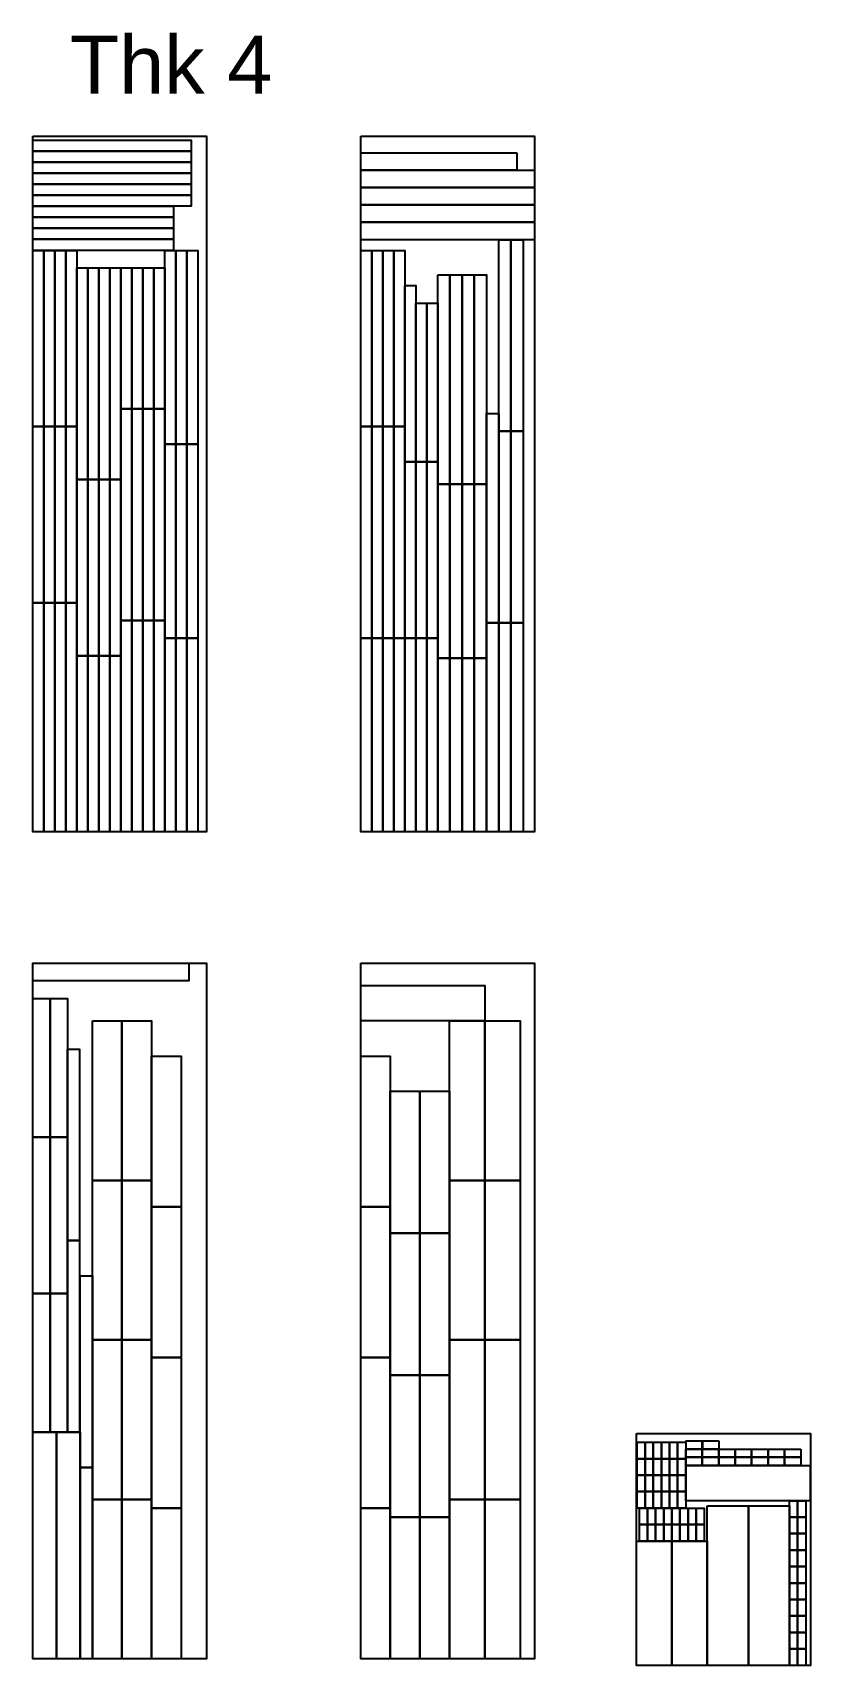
# Model space of a CAD drawing. Header units: inches. Extents: x 16952 to 39484, y -9440 to 4663.
# Drawn here: x 32775 to 39484, y -9419 to 4663 of the extents above.
import ezdxf

# ---------------------------------------------------------------- set-up
doc = ezdxf.new("R2010")
doc.units = ezdxf.units.IN
doc.header["$MEASUREMENT"] = 0
doc.styles.get("Standard").update_dxf_attribs({"font": 'arial.ttf'})

msp = doc.modelspace()

# ---------------------------------------------------------------- linework, layer by layer
at = {"color": 1}
for points in [[(32775, 3769), (34275, 3769), (34275, -2231), (32775, -2231)], [(35605, 3769), (37105, 3769), (37105, -2231), (35605, -2231)], [(32775, -3364), (34275, -3364), (34275, -9364), (32775, -9364)], [(35605, -3364), (37105, -3364), (37105, -9364), (35605, -9364)], [(37984, -7419), (39484, -7419), (39484, -9419), (37984, -9419)]]:
    msp.add_lwpolyline(points, close=True, dxfattribs=at)
for points in [[(32775, 3640), (32775, 3735), (34143, 3735), (34143, 3640)], [(32775, 3545), (32775, 3640), (34143, 3640), (34143, 3545)], [(32775, 3450), (32775, 3545), (34143, 3545), (34143, 3450)], [(36953, 3627), (36953, 3477), (35605, 3477), (35605, 3627)], [(32775, 3355), (32775, 3450), (34143, 3450), (34143, 3355)], [(35605, 3327), (35605, 3477), (37105, 3477), (37105, 3327)], [(32775, 3260), (32775, 3355), (34143, 3355), (34143, 3260)], [(32775, 3165), (32775, 3260), (34143, 3260), (34143, 3165)], [(35605, 3177), (35605, 3327), (37105, 3327), (37105, 3177)], [(32775, 3070), (32775, 3165), (33991, 3165), (33991, 3070)], [(35605, 3027), (35605, 3177), (37105, 3177), (37105, 3027)], [(32775, 2975), (32775, 3070), (33991, 3070), (33991, 2975)], [(32775, 2880), (32775, 2975), (33991, 2975), (33991, 2880)], [(35605, 2877), (35605, 3027), (37105, 3027), (37105, 2877)], [(32775, 2785), (32775, 2880), (33991, 2880), (33991, 2785)], [(36795, 2877), (36900, 2877), (36900, 1225), (36795, 1225)], [(36900, 2877), (37005, 2877), (37005, 1225), (36900, 1225)], [(32775, 2785), (32870, 2785), (32870, 1265), (32775, 1265)], [(32870, 2785), (32965, 2785), (32965, 1265), (32870, 1265)], [(32965, 2785), (33060, 2785), (33060, 1265), (32965, 1265)], [(33060, 2785), (33155, 2785), (33155, 1265), (33060, 1265)], [(33915, 2785), (34010, 2785), (34010, 1113), (33915, 1113)], [(34010, 2785), (34105, 2785), (34105, 1113), (34010, 1113)], [(34105, 2785), (34200, 2785), (34200, 1113), (34105, 1113)], [(35605, 2785), (35700, 2785), (35700, 1265), (35605, 1265)], [(35700, 2785), (35795, 2785), (35795, 1265), (35700, 1265)], [(35795, 2785), (35890, 2785), (35890, 1265), (35795, 1265)], [(35890, 2785), (35985, 2785), (35985, 1265), (35890, 1265)], [(33155, 2633), (33250, 2633), (33250, 809), (33155, 809)], [(33250, 2633), (33345, 2633), (33345, 809), (33250, 809)], [(33345, 2633), (33440, 2633), (33440, 809), (33345, 809)], [(33440, 2633), (33535, 2633), (33535, 809), (33440, 809)], [(33535, 2633), (33630, 2633), (33630, 1417), (33535, 1417)], [(33630, 2633), (33725, 2633), (33725, 1417), (33630, 1417)], [(33725, 2633), (33820, 2633), (33820, 1417), (33725, 1417)], [(33820, 2633), (33915, 2633), (33915, 1417), (33820, 1417)], [(36270, 2573), (36375, 2573), (36375, 769), (36270, 769)], [(36375, 2573), (36480, 2573), (36480, 769), (36375, 769)], [(36480, 2573), (36585, 2573), (36585, 769), (36480, 769)], [(36585, 2573), (36690, 2573), (36690, 769), (36585, 769)], [(35985, 2481), (36080, 2481), (36080, 961), (35985, 961)], [(36080, 2329), (36175, 2329), (36175, 961), (36080, 961)], [(36175, 2329), (36270, 2329), (36270, 961), (36175, 961)], [(33535, 1417), (33630, 1417), (33630, -407), (33535, -407)], [(33630, 1417), (33725, 1417), (33725, -407), (33630, -407)], [(33725, 1417), (33820, 1417), (33820, -407), (33725, -407)], [(33820, 1417), (33915, 1417), (33915, -407), (33820, -407)], [(36690, 1377), (36795, 1377), (36795, -427), (36690, -427)], [(32775, 1265), (32870, 1265), (32870, -255), (32775, -255)], [(32870, 1265), (32965, 1265), (32965, -255), (32870, -255)], [(32965, 1265), (33060, 1265), (33060, -255), (32965, -255)], [(33060, 1265), (33155, 1265), (33155, -255), (33060, -255)], [(35605, 1265), (35700, 1265), (35700, -559), (35605, -559)], [(35700, 1265), (35795, 1265), (35795, -559), (35700, -559)], [(35795, 1265), (35890, 1265), (35890, -559), (35795, -559)], [(35890, 1265), (35985, 1265), (35985, -559), (35890, -559)], [(36795, 1225), (36900, 1225), (36900, -427), (36795, -427)], [(36900, 1225), (37005, 1225), (37005, -427), (36900, -427)], [(33915, 1113), (34010, 1113), (34010, -559), (33915, -559)], [(34010, 1113), (34105, 1113), (34105, -559), (34010, -559)], [(34105, 1113), (34200, 1113), (34200, -559), (34105, -559)], [(35985, 961), (36080, 961), (36080, -559), (35985, -559)], [(36080, 961), (36175, 961), (36175, -559), (36080, -559)], [(36175, 961), (36270, 961), (36270, -559), (36175, -559)], [(33155, 809), (33250, 809), (33250, -711), (33155, -711)], [(33250, 809), (33345, 809), (33345, -711), (33250, -711)], [(33345, 809), (33440, 809), (33440, -711), (33345, -711)], [(33440, 809), (33535, 809), (33535, -711), (33440, -711)], [(36270, 769), (36375, 769), (36375, -731), (36270, -731)], [(36375, 769), (36480, 769), (36480, -731), (36375, -731)], [(36480, 769), (36585, 769), (36585, -731), (36480, -731)], [(36585, 769), (36690, 769), (36690, -731), (36585, -731)], [(32775, -255), (32870, -255), (32870, -2231), (32775, -2231)], [(32870, -255), (32965, -255), (32965, -2231), (32870, -2231)], [(32965, -255), (33060, -255), (33060, -2231), (32965, -2231)], [(33060, -255), (33155, -255), (33155, -2231), (33060, -2231)], [(33535, -407), (33630, -407), (33630, -2231), (33535, -2231)], [(33630, -407), (33725, -407), (33725, -2231), (33630, -2231)], [(33725, -407), (33820, -407), (33820, -2231), (33725, -2231)], [(33820, -407), (33915, -407), (33915, -2231), (33820, -2231)], [(33915, -559), (34010, -559), (34010, -2231), (33915, -2231)], [(34010, -559), (34105, -559), (34105, -2231), (34010, -2231)], [(34105, -559), (34200, -559), (34200, -2231), (34105, -2231)], [(35605, -559), (35700, -559), (35700, -2231), (35605, -2231)], [(35700, -559), (35795, -559), (35795, -2231), (35700, -2231)], [(35795, -559), (35890, -559), (35890, -2231), (35795, -2231)], [(35890, -559), (35985, -559), (35985, -2231), (35890, -2231)], [(35985, -559), (36080, -559), (36080, -2231), (35985, -2231)], [(36080, -559), (36175, -559), (36175, -2231), (36080, -2231)], [(36175, -559), (36270, -559), (36270, -2231), (36175, -2231)], [(36690, -427), (36795, -427), (36795, -2231), (36690, -2231)], [(36795, -427), (36900, -427), (36900, -2231), (36795, -2231)], [(36900, -427), (37005, -427), (37005, -2231), (36900, -2231)], [(33155, -711), (33250, -711), (33250, -2231), (33155, -2231)], [(33250, -711), (33345, -711), (33345, -2231), (33250, -2231)], [(33345, -711), (33440, -711), (33440, -2231), (33345, -2231)], [(33440, -711), (33535, -711), (33535, -2231), (33440, -2231)], [(36270, -731), (36375, -731), (36375, -2231), (36270, -2231)], [(36375, -731), (36480, -731), (36480, -2231), (36375, -2231)], [(36480, -731), (36585, -731), (36585, -2231), (36480, -2231)], [(36585, -731), (36690, -731), (36690, -2231), (36585, -2231)], [(32775, -3514), (32775, -3364), (34123, -3364), (34123, -3514)], [(35605, -3860), (35605, -3555), (36677, -3555), (36677, -3860)], [(32775, -3668), (32925, -3668), (32925, -4864), (32775, -4864)], [(32925, -3668), (33075, -3668), (33075, -4864), (32925, -4864)], [(33290, -3860), (33545, -3860), (33545, -5236), (33290, -5236)], [(33545, -3860), (33800, -3860), (33800, -5236), (33545, -5236)], [(36370, -3860), (36675, -3860), (36675, -5236), (36370, -5236)], [(36675, -3860), (36980, -3860), (36980, -5236), (36675, -5236)], [(33075, -4104), (33180, -4104), (33180, -5756), (33075, -5756)], [(33800, -4164), (34055, -4164), (34055, -5464), (33800, -5464)], [(35605, -4164), (35860, -4164), (35860, -5464), (35605, -5464)], [(35860, -4468), (36115, -4468), (36115, -5692), (35860, -5692)], [(36115, -4468), (36370, -4468), (36370, -5692), (36115, -5692)], [(32775, -4864), (32925, -4864), (32925, -6212), (32775, -6212)], [(32925, -4864), (33075, -4864), (33075, -6212), (32925, -6212)], [(33290, -5236), (33545, -5236), (33545, -6612), (33290, -6612)], [(33545, -5236), (33800, -5236), (33800, -6612), (33545, -6612)], [(36370, -5236), (36675, -5236), (36675, -6612), (36370, -6612)], [(36675, -5236), (36980, -5236), (36980, -6612), (36675, -6612)], [(33800, -5464), (34055, -5464), (34055, -6764), (33800, -6764)], [(35605, -5464), (35860, -5464), (35860, -6764), (35605, -6764)], [(33075, -5756), (33180, -5756), (33180, -7408), (33075, -7408)], [(35860, -5692), (36115, -5692), (36115, -6916), (35860, -6916)], [(36115, -5692), (36370, -5692), (36370, -6916), (36115, -6916)], [(33185, -6060), (33290, -6060), (33290, -7712), (33185, -7712)], [(32775, -6212), (32925, -6212), (32925, -7408), (32775, -7408)], [(32925, -6212), (33075, -6212), (33075, -7408), (32925, -7408)], [(33290, -6612), (33545, -6612), (33545, -7988), (33290, -7988)], [(33545, -6612), (33800, -6612), (33800, -7988), (33545, -7988)], [(36370, -6612), (36675, -6612), (36675, -7988), (36370, -7988)], [(36675, -6612), (36980, -6612), (36980, -7988), (36675, -7988)], [(33800, -6764), (34055, -6764), (34055, -8064), (33800, -8064)], [(35605, -6764), (35860, -6764), (35860, -8064), (35605, -8064)], [(35860, -6916), (36115, -6916), (36115, -8140), (35860, -8140)], [(36115, -6916), (36370, -6916), (36370, -8140), (36115, -8140)], [(32775, -7408), (32980, -7408), (32980, -9364), (32775, -9364)], [(32980, -7408), (33185, -7408), (33185, -9364), (32980, -9364)], [(37989, -7495), (38059, -7495), (38059, -7637), (37989, -7637)], [(38059, -7495), (38129, -7495), (38129, -7637), (38059, -7637)], [(38129, -7495), (38199, -7495), (38199, -7637), (38129, -7637)], [(38199, -7495), (38269, -7495), (38269, -7637), (38199, -7637)], [(38269, -7495), (38339, -7495), (38339, -7637), (38269, -7637)], [(38339, -7495), (38409, -7495), (38409, -7637), (38339, -7637)], [(38551, -7554), (38551, -7624), (38409, -7624), (38409, -7554)], [(38553, -7484), (38553, -7554), (38411, -7554), (38411, -7484)], [(38693, -7484), (38693, -7554), (38551, -7554), (38551, -7484)], [(38693, -7554), (38693, -7624), (38551, -7624), (38551, -7554)], [(38835, -7554), (38835, -7624), (38693, -7624), (38693, -7554)], [(38977, -7554), (38977, -7624), (38835, -7624), (38835, -7554)], [(39119, -7554), (39119, -7624), (38977, -7624), (38977, -7554)], [(39261, -7554), (39261, -7624), (39119, -7624), (39119, -7554)], [(39403, -7554), (39403, -7624), (39261, -7624), (39261, -7554)], [(33185, -7712), (33290, -7712), (33290, -9364), (33185, -9364)], [(37989, -7637), (38059, -7637), (38059, -7779), (37989, -7779)], [(38059, -7637), (38129, -7637), (38129, -7779), (38059, -7779)], [(38129, -7637), (38199, -7637), (38199, -7779), (38129, -7779)], [(38199, -7637), (38269, -7637), (38269, -7779), (38199, -7779)], [(38269, -7637), (38339, -7637), (38339, -7779), (38269, -7779)], [(38339, -7637), (38409, -7637), (38409, -7779), (38339, -7779)], [(38551, -7624), (38551, -7694), (38409, -7694), (38409, -7624)], [(38409, -7999), (38409, -7694), (39481, -7694), (39481, -7999)], [(38693, -7624), (38693, -7694), (38551, -7694), (38551, -7624)], [(38835, -7624), (38835, -7694), (38693, -7694), (38693, -7624)], [(38977, -7624), (38977, -7694), (38835, -7694), (38835, -7624)], [(39119, -7624), (39119, -7694), (38977, -7694), (38977, -7624)], [(39261, -7624), (39261, -7694), (39119, -7694), (39119, -7624)], [(39403, -7624), (39403, -7694), (39261, -7694), (39261, -7624)], [(37989, -7779), (38059, -7779), (38059, -7921), (37989, -7921)], [(38059, -7779), (38129, -7779), (38129, -7921), (38059, -7921)], [(38129, -7779), (38199, -7779), (38199, -7921), (38129, -7921)], [(38199, -7779), (38269, -7779), (38269, -7921), (38199, -7921)], [(38269, -7779), (38339, -7779), (38339, -7921), (38269, -7921)], [(38339, -7779), (38409, -7779), (38409, -7921), (38339, -7921)], [(33290, -7988), (33545, -7988), (33545, -9364), (33290, -9364)], [(33545, -7988), (33800, -7988), (33800, -9364), (33545, -9364)], [(36370, -7988), (36675, -7988), (36675, -9364), (36370, -9364)], [(36675, -7988), (36980, -7988), (36980, -9364), (36675, -9364)], [(37989, -7921), (38059, -7921), (38059, -8063), (37989, -8063)], [(38059, -7921), (38129, -7921), (38129, -8063), (38059, -8063)], [(38129, -7921), (38199, -7921), (38199, -8063), (38129, -8063)], [(38199, -7921), (38269, -7921), (38269, -8063), (38199, -8063)], [(38269, -7921), (38339, -7921), (38339, -8063), (38269, -8063)], [(38339, -7921), (38409, -7921), (38409, -8063), (38339, -8063)], [(39304, -7999), (39374, -7999), (39374, -8141), (39304, -8141)], [(39374, -7999), (39444, -7999), (39444, -8141), (39374, -8141)], [(33800, -8064), (34055, -8064), (34055, -9364), (33800, -9364)], [(35605, -8064), (35860, -8064), (35860, -9364), (35605, -9364)], [(35860, -8140), (36115, -8140), (36115, -9364), (35860, -9364)], [(36115, -8140), (36370, -8140), (36370, -9364), (36115, -9364)], [(38009, -8063), (38079, -8063), (38079, -8205), (38009, -8205)], [(38079, -8063), (38149, -8063), (38149, -8205), (38079, -8205)], [(38149, -8063), (38219, -8063), (38219, -8205), (38149, -8205)], [(38219, -8063), (38289, -8063), (38289, -8205), (38219, -8205)], [(38289, -8063), (38359, -8063), (38359, -8205), (38289, -8205)], [(38359, -8063), (38429, -8063), (38429, -8205), (38359, -8205)], [(38429, -8063), (38499, -8063), (38499, -8205), (38429, -8205)], [(38499, -8063), (38569, -8063), (38569, -8205), (38499, -8205)], [(38594, -8043), (38949, -8043), (38949, -9419), (38594, -9419)], [(38949, -8043), (39304, -8043), (39304, -9419), (38949, -9419)], [(39304, -8141), (39374, -8141), (39374, -8283), (39304, -8283)], [(39374, -8141), (39444, -8141), (39444, -8283), (39374, -8283)], [(38009, -8205), (38079, -8205), (38079, -8347), (38009, -8347)], [(38079, -8205), (38149, -8205), (38149, -8347), (38079, -8347)], [(38149, -8205), (38219, -8205), (38219, -8347), (38149, -8347)], [(38219, -8205), (38289, -8205), (38289, -8347), (38219, -8347)], [(38289, -8205), (38359, -8205), (38359, -8347), (38289, -8347)], [(38359, -8205), (38429, -8205), (38429, -8347), (38359, -8347)], [(38429, -8205), (38499, -8205), (38499, -8347), (38429, -8347)], [(38499, -8205), (38569, -8205), (38569, -8347), (38499, -8347)], [(39304, -8283), (39374, -8283), (39374, -8425), (39304, -8425)], [(39374, -8283), (39444, -8283), (39444, -8425), (39374, -8425)], [(37984, -8347), (38289, -8347), (38289, -9419), (37984, -9419)], [(38289, -8347), (38594, -8347), (38594, -9419), (38289, -9419)], [(39304, -8425), (39374, -8425), (39374, -8567), (39304, -8567)], [(39374, -8425), (39444, -8425), (39444, -8567), (39374, -8567)], [(39304, -8567), (39374, -8567), (39374, -8709), (39304, -8709)], [(39374, -8567), (39444, -8567), (39444, -8709), (39374, -8709)], [(39304, -8709), (39374, -8709), (39374, -8851), (39304, -8851)], [(39374, -8709), (39444, -8709), (39444, -8851), (39374, -8851)], [(39304, -8851), (39374, -8851), (39374, -8993), (39304, -8993)], [(39374, -8851), (39444, -8851), (39444, -8993), (39374, -8993)], [(39304, -8993), (39374, -8993), (39374, -9135), (39304, -9135)], [(39374, -8993), (39444, -8993), (39444, -9135), (39374, -9135)], [(39304, -9135), (39374, -9135), (39374, -9277), (39304, -9277)], [(39374, -9135), (39444, -9135), (39444, -9277), (39374, -9277)], [(39304, -9277), (39374, -9277), (39374, -9419), (39304, -9419)], [(39374, -9277), (39444, -9277), (39444, -9419), (39374, -9419)]]:
    msp.add_lwpolyline(points, close=True)

# ---------------------------------------------------------------- texts
at = {"insert": (33095, 4636), "char_height": 500, "attachment_point": 1}
msp.add_mtext_dynamic_manual_height_columns('Thk 4', width=2001, gutter_width=1, heights=[0], dxfattribs=at)

doc.saveas('drawing.dxf')
